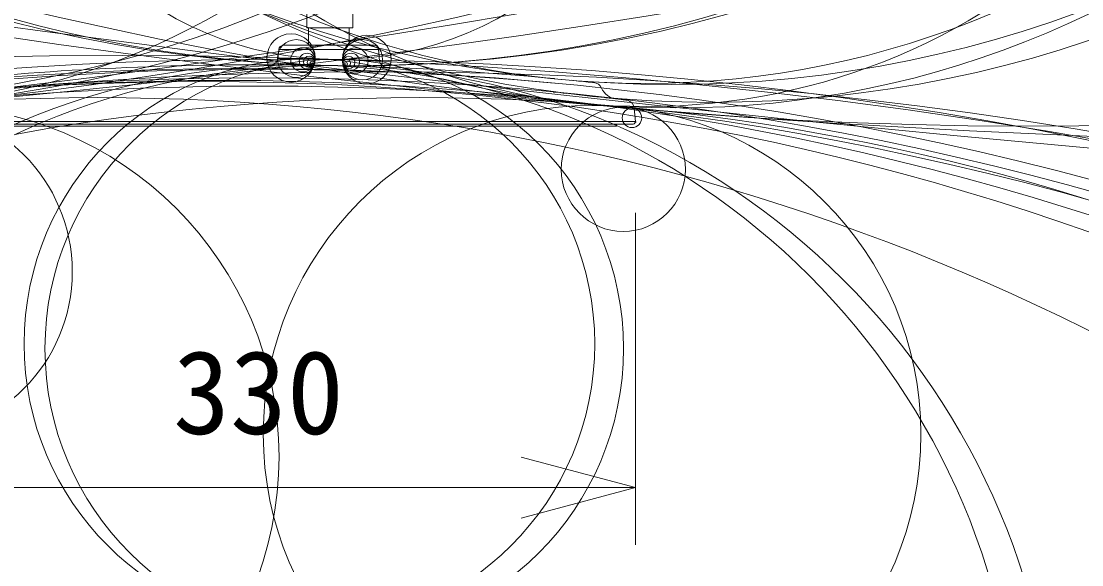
# Model space of a CAD drawing. Units: millimetres, scale not verified. Extents: x -420 to 631, y -246 to 1047.
# Drawn here: x 34.69 to 57.91, y -11.24 to 0.67 of the extents above; entities that cross this region are included whole.
import ezdxf
from ezdxf.enums import TextEntityAlignment as Align

# ---------------------------------------------------------------- set-up
doc = ezdxf.new("R2010")
doc.units = ezdxf.units.MM
doc.header["$LTSCALE"] = 0.125
for name, color, linetype, lineweight in [('0-0_0', 7, 'Continuous', 20), ('0-4_SUNPO', 3, 'Continuous', 18), ('0-5_GAIKEI', 1, 'Continuous', 18)]:
    doc.layers.add(name, color=color, linetype=linetype, lineweight=lineweight)
doc.styles.add('ＭＳ ゴシック', font='')
doc.styles.get('ＭＳ ゴシック').set_extended_font_data('MS Gothic')

# ---------------------------------------------------------------- blocks, each defined once
blk = doc.blocks.new('_Open30')
at = {"layer": '0-0_0'}
blk.add_line((0, 0), (-1, 0), dxfattribs=at)
blk.add_lwpolyline([(-1, 0.26795), (0, 0), (-1, -0.26795)], dxfattribs=at)
blk = doc.blocks.new('D1')
at = {"layer": '0-4_SUNPO'}
for p, q in [((96.1359, 183.9646), (96.1359, 176.6935)), ((112.6359, 183.9646), (112.6359, 176.6935)), ((98.6359, 177.9435), (110.1359, 177.9435))]:
    blk.add_line(p, q, dxfattribs=at)
at = {"layer": '0-4_SUNPO', "xscale": 2.5, "yscale": 2.5, "rotation": 180}
blk.add_blockref('_Open30', (96.1359, 177.9435), dxfattribs=at)
at = {"layer": '0-4_SUNPO', "xscale": 2.5, "yscale": 2.5}
blk.add_blockref('_Open30', (112.6359, 177.9435), dxfattribs=at)
at = {"layer": '0-4_SUNPO', "color": 7, "style": 'ＭＳ ゴシック'}
blk.add_text('330', height=1.833, dxfattribs=at).set_placement((102.5109, 178.5685), align=Align.BOTTOM_LEFT)

msp = doc.modelspace()

# ---------------------------------------------------------------- linework, layer by layer
at = {"layer": '0-5_GAIKEI', "color": 7}
for p, q in [((41.9504, 0.5234), (41.9504, 4.6384)), ((40.9379, 2.5234), (40.9379, 0.5234)), ((41.9504, 0.5234), (40.9379, 0.5234)), ((40.9804, 0.1384), (40.9804, 0.5234)), ((41.8704, 0.1384), (41.8704, 0.5234)), ((40.3074, -0.1499), (40.3246, 0.0471)), ((42.4123, 0.1384), (40.4242, 0.1384)), ((42.5338, -0.2032), (42.5119, 0.0471)), ((40.1575, -0.2869), (40.1587, -0.2869)), ((40.1575, -0.2869), (40.1592, -0.2869)), ((40.1587, -0.2869), (40.1654, -0.2869)), ((42.6619, -0.3394), (42.6773, -0.34)), ((47.6964, -1.034), (47.6962, -1.0339)), ((47.7149, -1.0361), (47.7333, -1.0383)), ((48.1366, -1.5323), (48.1113, -1.2431)), ((48.0867, -1.5866), (31.6804, -1.5866)), ((32.0606, -1.6366), (47.7213, -1.6366))]:
    msp.add_line(p, q, dxfattribs=at)
at = {"layer": '0-5_GAIKEI'}
for p, q in [((40.3246, 0.0471), (42.5119, 0.0471)), ((41.0803, -0.2956), (41.0837, -0.2951)), ((41.7546, -0.3098), (41.7529, -0.3096)), ((41.7538, -0.3098), (41.7546, -0.3098)), ((46.3637, -0.5942), (46.3639, -0.5926)), ((46.729, -0.6282), (46.7301, -0.6283)), ((46.843, -0.6397), (46.8416, -0.6395)), ((47.3933, -0.799), (47.3943, -0.7991)), ((47.1, -0.968), (47.1015, -0.9682)), ((47.1, -0.968), (47.1016, -0.9682)), ((47.1016, -0.9682), (47.103, -0.9685)), ((48.1354, -1.5323), (31.6354, -1.5323)), ((46.6403, -1.5866), (46.6403, -1.5857)), ((47.7213, -1.6366), (47.7213, -1.5866))]:
    msp.add_line(p, q, dxfattribs=at)
for centre, radius in [((105.615, 521.4714), 525.7065), ((67.067, 223.6299), 225.6601), ((12.7677, 222.9143), 224.9417), ((9.2334, 209.7574), 212.0252), ((56.6309, 92.2486), 93.8799), ((23.18, 91.6455), 93.2761), ((29.5017, 31.7871), 33.0849), ((29.8037, 25.9817), 27.1019), ((49.8148, 24.5143), 25.6265), ((49.0248, 19.6029), 20.8371), ((31.2589, 14.4463), 15.6553), ((48.3776, 12.9524), 14.1553), ((41.5955, 7.2036), 7.3738), ((40.594, -0.1387), 0.5289), ((40.7083, -0.1511), 0.4139), ((42.2511, -0.1736), 0.5329), ((42.1596, -0.1783), 0.4413), ((40.8536, -0.1797), 0.2658), ((42.0007, -0.2007), 0.2808), ((36.8986, -123.1244), 123.0389), ((40.493, -86.9599), 86.7962), ((40.9981, -6.4053), 6.2479), ((41.5408, -6.5055), 6.335), ((40.9442, -0.2059), 0.1716), ((40.9885, -0.2226), 0.1242), ((41.0275, -0.2404), 0.0813), ((41.0574, -0.2587), 0.0463), ((41.9096, -0.2217), 0.1873), ((41.8595, -0.2372), 0.1348), ((41.812, -0.2558), 0.0839), ((41.7805, -0.273), 0.0479), ((42.5175, -93.0197), 92.5766), ((39.6054, -71.4111), 71.0403), ((41.0718, -0.2709), 0.0273), ((41.0792, -0.2806), 0.0152), ((41.7645, -0.2851), 0.0279), ((41.7558, -0.2959), 0.014), ((39.886, -68.2293), 67.6525), ((39.1332, -62.6615), 62.0303), ((39.886, -67.7663), 67.0122), ((36.3572, -49.6543), 48.6458), ((43.4089, -49.7192), 48.7109), ((32.6326, -8.8768), 7.6985), ((32.1838, -4.8231), 3.6201), ((47.188, -8.3816), 7.201), ((47.8703, -2.5806), 1.36), ((48.0599, -1.4504), 0.214), ((48.1348, -1.5421), 0.01)]:
    msp.add_circle(centre, radius, dxfattribs=at)
at = {"layer": '0-5_GAIKEI', "color": 7}
for centre, radius in [((42.0049, 29.3241), 29.6336), ((42.0311, 27.5525), 27.8629), ((48.9209, 25.1205), 25.8418), ((48.3482, 18.7882), 19.4837), ((40.8082, -16.0333), 15.7401), ((41.3548, -16.3282), 16.0234), ((38.7125, -58.8906), 58.236), ((48.1078, -1.2473), 0.00547), ((48.108, -1.247), 0.00515)]:
    msp.add_circle(centre, radius, dxfattribs=at)
for centre, radius, start, end in [((40.4242, 0.0384), 0.1, 92.38117, 175.00013), ((42.4123, 0.0384), 0.1, 4.99988, 87.61831), ((40.158, -0.1369), 0.15, 270.45639, 354.9999), ((42.6833, -0.1901), 0.15, 185.00014, 267.73981), ((39.9572, -70.5293), 70.2427, 89.0839, 95.34984), ((40.0002, -66.6137), 66.3271, 84.49437, 88.48432), ((39.8913, -68.8991), 68.6125, 83.92058, 84.27964), ((39.8913, -68.8991), 68.6125, 83.85793, 83.9176), ((47.211, -0.8793), 0.2, 23.64058, 86.22465), ((47.7607, -0.6387), 0.4, 203.64058, 263.42371), ((40.1558, -66.6575), 66.0553, 83.31025, 83.41283), ((47.0432, -8.1632), 7.157, 82.9296, 83.52128), ((47.8619, -1.56), 0.5032, 80.36749, 82.89222), ((47.9185, -1.2329), 0.1712, 75.76193, 80.70849), ((47.9096, -1.2599), 0.1997, 5.20306, 75.20979), ((48.0867, -1.5366), 0.05, 269.99961, 5.00001)]:
    msp.add_arc(centre, radius, start, end, dxfattribs=at)
at = {"layer": '0-5_GAIKEI'}
for centre, radius, start, end in [((40.0132, -65.5794), 65.4301, 89.02856, 89.74239), ((40.1422, -53.62), 53.4703, 87.43639, 88.31097), ((39.886, -69.0143), 68.6276, 84.59155, 95.40845), ((44.5742, -19.2623), 18.4616, 83.62252, 84.52329), ((45.0287, -14.3997), 13.3983, 83.25625, 84.47937), ((39.8913, -68.8991), 68.3125, 83.4237, 83.94123)]:
    msp.add_arc(centre, radius, start, end, dxfattribs=at)

# ---------------------------------------------------------------- block references
at = {"layer": '0-4_SUNPO'}
msp.add_blockref('D1', (-64.5005, -187.4969), dxfattribs=at)

doc.saveas('drawing.dxf')
